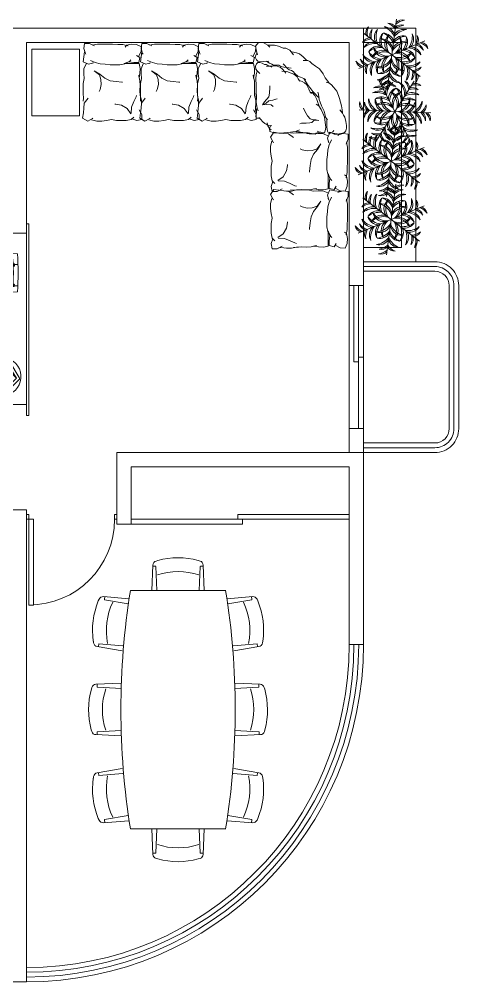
# Model space of a CAD drawing. Header units: millimetres. Extents: x 94 to 362, y 157 to 221.
# Drawn here: x 175.9 to 180.51, y 185.86 to 195.96 of the extents above; entities that cross this region are included whole.
import ezdxf

# ---------------------------------------------------------------- set-up
doc = ezdxf.new("R2010")
doc.units = ezdxf.units.MM
doc.layers.get('0').update_dxf_attribs({"lineweight": 9})
doc.layers.add('ARBOL', color=3, linetype='Continuous', lineweight=9)
doc.layers.add('puertas y muebles', color=6, linetype='Continuous', lineweight=9)

# ---------------------------------------------------------------- blocks, each defined once
blk = doc.blocks.new('MESA_JUNTAS')
at = {"layer": 'puertas y muebles'}
for p, q in [((-0.284, 1.517), (-0.295, 1.25)), ((-0.232, 1.565), (-0.251, 1.559)), ((0.193, 1.565), (0.211, 1.559)), ((0.244, 1.517), (0.256, 1.25)), ((-0.254, 1.504), (-0.281, 1.504)), ((-0.253, 1.503), (-0.241, 1.25)), ((0.213, 1.503), (0.202, 1.25)), ((0.214, 1.504), (0.246, 1.504)), ((0.48, 1.25), (-0.52, 1.25)), ((-0.856, 1.14), (-0.848, 1.158)), ((-0.803, 1.186), (-0.536, 1.164)), ((-0.793, 1.154), (-0.789, 1.186)), ((-0.792, 1.153), (-0.543, 1.111)), ((0.763, 1.186), (0.497, 1.164)), ((0.752, 1.153), (0.503, 1.111)), ((0.753, 1.154), (0.749, 1.186)), ((0.817, 1.14), (0.809, 1.158)), ((-0.909, 0.719), (-0.906, 0.7)), ((0.869, 0.719), (0.866, 0.7)), ((-0.868, 0.662), (-0.604, 0.617)), ((-0.851, 0.69), (-0.854, 0.663)), ((-0.849, 0.691), (-0.597, 0.671)), ((0.81, 0.691), (0.558, 0.671)), ((0.829, 0.662), (0.565, 0.617)), ((0.811, 0.69), (0.815, 0.663)), ((-0.929, 0.215), (-0.923, 0.233)), ((-0.881, 0.266), (-0.614, 0.277)), ((-0.868, 0.236), (-0.868, 0.268)), ((-0.867, 0.235), (-0.614, 0.223)), ((0.842, 0.266), (0.574, 0.277)), ((0.827, 0.235), (0.575, 0.223)), ((0.828, 0.236), (0.828, 0.268)), ((0.889, 0.215), (0.884, 0.233)), ((-0.93, -0.21), (-0.925, -0.229)), ((-0.883, -0.262), (-0.616, -0.274)), ((-0.869, -0.232), (-0.869, -0.259)), ((-0.868, -0.231), (-0.615, -0.22)), ((0.829, -0.231), (0.576, -0.22)), ((0.844, -0.262), (0.576, -0.274)), ((0.83, -0.232), (0.83, -0.259)), ((0.891, -0.21), (0.885, -0.229)), ((-0.909, -0.719), (-0.906, -0.7)), ((-0.868, -0.662), (-0.604, -0.617)), ((-0.851, -0.69), (-0.854, -0.663)), ((-0.849, -0.691), (-0.597, -0.671)), ((0.81, -0.691), (0.558, -0.671)), ((0.829, -0.662), (0.565, -0.617)), ((0.811, -0.69), (0.815, -0.663)), ((0.869, -0.719), (0.866, -0.7)), ((-0.856, -1.14), (-0.848, -1.158)), ((-0.803, -1.186), (-0.536, -1.164)), ((-0.793, -1.154), (-0.789, -1.186)), ((-0.792, -1.153), (-0.543, -1.111)), ((0.763, -1.186), (0.497, -1.164)), ((0.752, -1.153), (0.503, -1.111)), ((0.753, -1.154), (0.749, -1.186)), ((0.817, -1.14), (0.809, -1.158)), ((0.48, -1.25), (-0.52, -1.25)), ((-0.284, -1.517), (-0.295, -1.25)), ((-0.253, -1.503), (-0.241, -1.25)), ((0.213, -1.503), (0.202, -1.25)), ((0.244, -1.517), (0.256, -1.25)), ((-0.254, -1.504), (-0.281, -1.504)), ((0.214, -1.504), (0.246, -1.504)), ((-0.232, -1.565), (-0.251, -1.559)), ((0.193, -1.565), (0.211, -1.559))]:
    blk.add_line(p, q, dxfattribs=at)
for centre, radius, start, end in [((-0.238, 1.515), 0.0458, 106.4199, 177.4596), ((-0.02, 0.801), 0.793, 74.4748, 105.5252), ((0.198, 1.515), 0.0458, 2.5404, 73.5801), ((-0.254, 1.502), 0.00115, 2.5404, 90), ((-0.02, 0.76), 0.689, 71.5812, 108.4188), ((0.214, 1.502), 0.00115, 90, 177.4596), ((7.243, 0), 7.862, 170.8522, 189.1478), ((-7.282, 0), 7.862, 350.8522, 9.1478), ((-7.282, 0), 7.862, 350.8522, 9.1478), ((-7.282, 0), 7.862, 350.8522, 9.1478), ((-0.124, 0.835), 0.793, 157.3746, 188.4251), ((-0.806, 1.14), 0.0458, 85.4402, 156.4799), ((-0.792, 1.154), 0.00115, 172.8999, 260.3595), ((-0.084, 0.83), 0.689, 154.4811, 191.3186), ((0.044, 0.83), 0.689, 348.6814, 25.5189), ((0.752, 1.154), 0.00115, 279.6405, 7.1001), ((0.767, 1.14), 0.0458, 23.5201, 94.5598), ((0.085, 0.835), 0.793, 351.5749, 22.6254), ((-0.86, 0.707), 0.0458, 189.3198, 260.3595), ((-0.85, 0.69), 0.00115, 85.4402, 172.8999), ((0.81, 0.69), 0.00115, 7.1001, 94.5598), ((0.821, 0.707), 0.0458, 279.6405, 350.6802), ((-0.165, 0), 0.793, 164.2958, 195.3463), ((-0.879, 0.22), 0.0458, 92.3614, 163.4011), ((-0.867, 0.236), 0.00115, 179.821, 267.2807), ((-0.125, 0), 0.689, 161.4023, 198.2398), ((0.085, 0), 0.689, 341.7602, 18.5977), ((0.827, 0.236), 0.00115, 272.7193, 0.179), ((0.84, 0.22), 0.0458, 16.5989, 87.6386), ((0.126, 0), 0.793, 344.6537, 15.7042), ((-0.881, -0.216), 0.0458, 196.241, 267.2807), ((-0.868, -0.232), 0.00115, 92.3614, 179.821), ((0.829, -0.232), 0.00115, 0.179, 87.6386), ((0.841, -0.216), 0.0458, 272.7193, 343.759), ((-0.86, -0.707), 0.0458, 99.6405, 170.6802), ((-0.85, -0.69), 0.00115, 187.1001, 274.5598), ((-0.084, -0.83), 0.689, 168.6814, 205.5189), ((0.044, -0.83), 0.689, 334.4811, 11.3186), ((0.81, -0.69), 0.00115, 265.4402, 352.8999), ((0.821, -0.707), 0.0458, 9.3198, 80.3595), ((-0.124, -0.835), 0.793, 171.5749, 202.6254), ((0.085, -0.835), 0.793, 337.3746, 8.4251), ((-0.806, -1.14), 0.0458, 203.5201, 274.5598), ((-0.792, -1.154), 0.00115, 99.6405, 187.1001), ((0.752, -1.154), 0.00115, 352.8999, 80.3595), ((0.767, -1.14), 0.0458, 265.4402, 336.4799), ((-0.254, -1.502), 0.00115, 270, 357.4596), ((-0.02, -0.76), 0.689, 251.5812, 288.4188), ((0.214, -1.502), 0.00115, 182.5404, 270), ((-0.238, -1.515), 0.0458, 182.5404, 253.5801), ((-0.02, -0.801), 0.793, 254.4748, 285.5252), ((0.198, -1.515), 0.0458, 286.4199, 357.4596)]:
    blk.add_arc(centre, radius, start, end, dxfattribs=at)
blk = doc.blocks.new('S39')
for points in [[(-0.25, -0.1), (-0.25, -0.05, -0.414214), (-0.2, 0), (0.2, 0, -0.414214), (0.25, -0.05), (0.25, -0.1), (-0.25, -0.1)], [(-0.3, -0.4), (-0.3, -0.15, -0.414214), (-0.25, -0.1), (0.25, -0.1, -0.414214), (0.3, -0.15), (0.3, -0.6, -0.414214), (0.25, -0.65), (-0.25, -0.65, -0.414214), (-0.3, -0.6), (-0.3, -0.4)], [(-0.4, -0.35), (-0.4, -0.25, -0.414214), (-0.35, -0.2), (-0.3, -0.2), (-0.3, -0.5), (-0.35, -0.5, -0.414214), (-0.4, -0.45), (-0.4, -0.35)], [(0.3, -0.35), (0.3, -0.2), (0.35, -0.2, -0.414214), (0.4, -0.25), (0.4, -0.45, -0.414214), (0.35, -0.5), (0.3, -0.5), (0.3, -0.35)]]:
    blk.add_lwpolyline(points, format="xyb")
for points in [[(-0.296, -0.4), (-0.296, -0.15, -0.414214), (-0.25, -0.104), (0.25, -0.104, -0.414214), (0.296, -0.15), (0.296, -0.6, -0.414214), (0.25, -0.646), (-0.25, -0.646, -0.414214), (-0.296, -0.6)], [(-0.287, -0.4), (-0.287, -0.15, -0.414214), (-0.25, -0.113), (0.25, -0.113, -0.414214), (0.287, -0.15), (0.287, -0.6, -0.414214), (0.25, -0.637), (-0.25, -0.637, -0.414214), (-0.287, -0.6)]]:
    blk.add_lwpolyline(points, format="xyb", close=True)
blk = doc.blocks.new('MODULO_ESQUINERO')
at = {"layer": 'puertas y muebles'}
for p, q in [((0.258, -0.078), (0.114, -0.221)), ((0.631, -0.287), (0.285, -0.075)), ((1.181, -0.092), (1.178, -0.15)), ((1.243, -0.128), (1.243, -0.09)), ((1.468, -0.125), (1.468, -0.088)), ((1.581, -0.092), (1.583, -0.15)), ((0.275, -0.105), (0.141, -0.238)), ((0.434, -0.264), (0.275, -0.105)), ((0.605, -0.308), (0.275, -0.105)), ((1.223, -0.288), (1.223, -0.145)), ((1.226, -0.195), (1.226, -0.165)), ((1.236, -0.144), (1.236, -0.129)), ((1.243, -0.143), (1.243, -0.128)), ((1.253, -0.143), (1.253, -0.128)), ((1.261, -0.14), (1.261, -0.127)), ((1.451, -0.137), (1.451, -0.124)), ((1.458, -0.14), (1.458, -0.125)), ((1.468, -0.14), (1.468, -0.125)), ((1.476, -0.14), (1.476, -0.125)), ((1.486, -0.191), (1.486, -0.161)), ((1.488, -0.288), (1.488, -0.141)), ((0.322, -0.595), (0.111, -0.249)), ((0.36, -0.597), (0.141, -0.238)), ((0.3, -0.398), (0.141, -0.238)), ((0.434, -0.264), (0.3, -0.398)), ((0.605, -0.308), (0.434, -0.264)), ((1.223, -0.288), (1.168, -0.283)), ((1.223, -0.288), (1.228, -0.404)), ((1.243, -0.291), (1.243, -0.404)), ((1.468, -0.291), (1.468, -0.404)), ((1.488, -0.288), (1.483, -0.404)), ((1.488, -0.288), (1.593, -0.283)), ((0.343, -0.569), (0.3, -0.398)), ((0.605, -0.308), (0.343, -0.569)), ((0.635, -0.322), (0.357, -0.599)), ((1.228, -0.404), (1.341, -0.404)), ((1.371, -0.404), (1.483, -0.404)), ((0.364, -1.098), (0.364, -0.761)), ((0.399, -0.728), (0.509, -0.734)), ((0.399, -0.836), (0.399, -0.795)), ((0.411, -0.793), (0.401, -0.793)), ((0.413, -0.836), (0.413, -0.795)), ((0.422, -0.782), (0.422, -0.74)), ((0.435, -0.753), (0.422, -0.753)), ((0.435, -0.763), (0.422, -0.763)), ((0.435, -0.773), (0.422, -0.773)), ((0.422, -0.836), (0.422, -0.795)), ((0.424, -0.738), (0.434, -0.739)), ((0.433, -0.784), (0.424, -0.784)), ((0.433, -0.793), (0.424, -0.793)), ((0.435, -0.782), (0.435, -0.741)), ((0.435, -0.836), (0.435, -0.795)), ((0.44, -0.782), (0.44, -0.741)), ((0.472, -0.753), (0.44, -0.753)), ((0.454, -0.763), (0.44, -0.763)), ((0.454, -0.773), (0.44, -0.773)), ((0.44, -0.836), (0.44, -0.795)), ((0.442, -0.739), (0.47, -0.741)), ((0.452, -0.784), (0.442, -0.784)), ((0.452, -0.793), (0.442, -0.793)), ((0.454, -0.782), (0.454, -0.753)), ((0.454, -0.836), (0.454, -0.795)), ((0.459, -0.782), (0.459, -0.753)), ((0.472, -0.763), (0.459, -0.763)), ((0.472, -0.773), (0.459, -0.773)), ((0.47, -0.784), (0.461, -0.784)), ((0.472, -0.782), (0.472, -0.743)), ((0.477, -0.782), (0.477, -0.743)), ((0.508, -0.753), (0.477, -0.753)), ((0.49, -0.763), (0.477, -0.763)), ((0.49, -0.773), (0.477, -0.773)), ((0.479, -0.741), (0.507, -0.743)), ((0.488, -0.784), (0.479, -0.784)), ((0.49, -0.782), (0.49, -0.753)), ((0.495, -0.782), (0.495, -0.753)), ((0.508, -0.763), (0.495, -0.763)), ((0.508, -0.773), (0.495, -0.773)), ((0.495, -0.836), (0.495, -0.795)), ((0.507, -0.784), (0.497, -0.784)), ((0.507, -0.793), (0.497, -0.793)), ((0.508, -0.782), (0.508, -0.745)), ((0.508, -0.836), (0.508, -0.795)), ((0.525, -1.108), (0.525, -0.751)), ((0.413, -0.808), (0.399, -0.808)), ((0.413, -0.823), (0.399, -0.823)), ((0.399, -1.12), (0.399, -0.849)), ((0.413, -0.872), (0.399, -0.872)), ((0.413, -0.89), (0.399, -0.89)), ((0.413, -0.908), (0.399, -0.908)), ((0.411, -0.838), (0.401, -0.838)), ((0.411, -0.847), (0.401, -0.847)), ((0.413, -1.12), (0.413, -0.849)), ((0.435, -0.808), (0.422, -0.808)), ((0.435, -0.823), (0.422, -0.823)), ((0.422, -1.119), (0.422, -0.849)), ((0.435, -0.865), (0.422, -0.865)), ((0.435, -0.883), (0.422, -0.883)), ((0.435, -0.902), (0.422, -0.902)), ((0.433, -0.838), (0.424, -0.838)), ((0.433, -0.847), (0.424, -0.847)), ((0.435, -1.118), (0.435, -0.849)), ((0.454, -0.808), (0.44, -0.808)), ((0.454, -0.823), (0.44, -0.823)), ((0.44, -1.118), (0.44, -0.849)), ((0.454, -0.881), (0.44, -0.881)), ((0.454, -0.897), (0.44, -0.897)), ((0.452, -0.838), (0.442, -0.838)), ((0.47, -0.847), (0.442, -0.847)), ((0.454, -1.117), (0.454, -0.872)), ((0.472, -0.872), (0.454, -0.872)), ((0.459, -1.117), (0.459, -0.872)), ((0.472, -0.89), (0.459, -0.89)), ((0.472, -0.908), (0.459, -0.908)), ((0.472, -1.116), (0.472, -0.849)), ((0.477, -0.821), (0.477, -0.81)), ((0.477, -1.116), (0.477, -0.849)), ((0.49, -0.89), (0.477, -0.89)), ((0.49, -0.908), (0.477, -0.908)), ((0.488, -0.808), (0.479, -0.808)), ((0.488, -0.823), (0.479, -0.823)), ((0.488, -0.847), (0.479, -0.847)), ((0.49, -0.821), (0.49, -0.81)), ((0.49, -1.115), (0.49, -0.849)), ((0.508, -0.808), (0.495, -0.808)), ((0.508, -0.823), (0.495, -0.823)), ((0.495, -1.115), (0.495, -0.849)), ((0.508, -0.865), (0.495, -0.865)), ((0.508, -0.883), (0.495, -0.883)), ((0.508, -0.901), (0.495, -0.901)), ((0.507, -0.838), (0.497, -0.838)), ((0.507, -0.847), (0.497, -0.847)), ((0.508, -1.114), (0.508, -0.849)), ((0.413, -0.926), (0.399, -0.926)), ((0.413, -0.944), (0.399, -0.944)), ((0.413, -0.962), (0.399, -0.962)), ((0.413, -0.98), (0.399, -0.98)), ((0.413, -0.998), (0.399, -0.998)), ((0.435, -0.92), (0.422, -0.92)), ((0.435, -0.938), (0.422, -0.938)), ((0.435, -0.956), (0.422, -0.956)), ((0.435, -0.974), (0.422, -0.974)), ((0.435, -0.992), (0.422, -0.992)), ((0.454, -0.915), (0.44, -0.915)), ((0.454, -0.933), (0.44, -0.933)), ((0.454, -0.951), (0.44, -0.951)), ((0.454, -0.969), (0.44, -0.969)), ((0.454, -0.987), (0.44, -0.987)), ((0.454, -1.005), (0.44, -1.005)), ((0.472, -0.926), (0.459, -0.926)), ((0.472, -0.944), (0.459, -0.944)), ((0.472, -0.962), (0.459, -0.962)), ((0.472, -0.98), (0.459, -0.98)), ((0.472, -0.998), (0.459, -0.998)), ((0.49, -0.926), (0.477, -0.926)), ((0.49, -0.944), (0.477, -0.944)), ((0.49, -0.962), (0.477, -0.962)), ((0.49, -0.98), (0.477, -0.98)), ((0.49, -0.998), (0.477, -0.998)), ((0.508, -0.919), (0.495, -0.919)), ((0.413, -1.016), (0.399, -1.016)), ((0.413, -1.034), (0.399, -1.034)), ((0.413, -1.053), (0.399, -1.053)), ((0.413, -1.071), (0.399, -1.071)), ((0.413, -1.089), (0.399, -1.089)), ((0.413, -1.107), (0.399, -1.107)), ((0.435, -1.01), (0.422, -1.01)), ((0.435, -1.028), (0.422, -1.028)), ((0.435, -1.046), (0.422, -1.046)), ((0.435, -1.064), (0.422, -1.064)), ((0.435, -1.082), (0.422, -1.082)), ((0.435, -1.1), (0.422, -1.1)), ((0.454, -1.024), (0.44, -1.024)), ((0.454, -1.042), (0.44, -1.042)), ((0.454, -1.06), (0.44, -1.06)), ((0.454, -1.078), (0.44, -1.078)), ((0.454, -1.096), (0.44, -1.096)), ((0.472, -1.016), (0.459, -1.016)), ((0.472, -1.034), (0.459, -1.034)), ((0.472, -1.053), (0.459, -1.053)), ((0.472, -1.071), (0.459, -1.071)), ((0.472, -1.089), (0.459, -1.089)), ((0.472, -1.107), (0.459, -1.107)), ((0.49, -1.016), (0.477, -1.016)), ((0.49, -1.034), (0.477, -1.034)), ((0.49, -1.053), (0.477, -1.053)), ((0.49, -1.071), (0.477, -1.071)), ((0.49, -1.089), (0.477, -1.089)), ((0.508, -1.064), (0.495, -1.064)), ((0.508, -1.082), (0.495, -1.082)), ((0.508, -1.1), (0.495, -1.1)), ((0.399, -1.131), (0.509, -1.125)), ((0.401, -1.122), (0.411, -1.122)), ((0.424, -1.12), (0.434, -1.12)), ((0.442, -1.119), (0.452, -1.119)), ((0.461, -1.118), (0.47, -1.118)), ((0.479, -1.117), (0.488, -1.117)), ((0.497, -1.116), (0.507, -1.116)), ((0.527, -1.518), (0.468, -1.46)), ((0.408, -1.52), (0.467, -1.578)), ((0.502, -1.614), (0.509, -1.621)), ((0.57, -1.561), (0.562, -1.554))]:
    blk.add_line(p, q, dxfattribs=at)
blk.add_lwpolyline([(-0.115, 0.026), (1.895, 0.026), (1.895, 0), (-0.115, 0)], close=True, dxfattribs=at)
for points in [[(0, -1.329, 0.858271), (0.9, -1.497), (0.6, -1.197), (0.6, -0.6), (1.797, -0.6), (1.797, 0), (0.6, 0), (0, 0), (0, -1.359)], [(0.573, -1.479), (0.509, -1.416, 0.414214), (0.502, -1.416), (0.365, -1.554, 0.414214), (0.365, -1.561), (0.428, -1.624)], [(0.456, -1.653), (0.463, -1.66, 0.414214), (0.471, -1.66), (0.608, -1.522, 0.414214), (0.608, -1.515), (0.601, -1.508)]]:
    blk.add_lwpolyline(points, format="xyb", dxfattribs=at)
for points in [[(0.468, -1.46), (0.408, -1.52)], [(0.418, -1.614), (0.562, -1.469)]]:
    blk.add_lwpolyline(points, dxfattribs=at)
blk.add_lwpolyline([(0.601, -1.508), (0.573, -1.479, 0.414214), (0.566, -1.479), (0.428, -1.617, 0.414214), (0.428, -1.624), (0.456, -1.653, 0.414214), (0.463, -1.653), (0.601, -1.515, 0.414214)], format="xyb", close=True, dxfattribs=at)
for centre, radius in [((0.405, -0.748), 0.0022), ((0.405, -0.758), 0.0022), ((0.405, -0.767), 0.0022), ((0.384, -0.989), 0.0022), ((0.384, -0.999), 0.0022), ((0.384, -1.008), 0.0022), ((0.384, -1.018), 0.0022), ((0.384, -1.027), 0.0022), ((0.384, -1.037), 0.0022), ((0.384, -1.047), 0.0022), ((0.435, -1.511), 0.005), ((0.449, -1.497), 0.005), ((0.46, -1.487), 0.005), ((0.46, -1.508), 0.005), ((0.471, -1.476), 0.005), ((0.471, -1.497), 0.005), ((0.471, -1.518), 0.005), ((0.481, -1.487), 0.005), ((0.481, -1.508), 0.005), ((0.492, -1.497), 0.005), ((0.492, -1.518), 0.005), ((0.502, -1.508), 0.005), ((0.425, -1.522), 0.005), ((0.435, -1.533), 0.005), ((0.446, -1.522), 0.005), ((0.446, -1.543), 0.005), ((0.456, -1.533), 0.005), ((0.456, -1.554), 0.005), ((0.467, -1.543), 0.005), ((0.481, -1.529), 0.005)]:
    blk.add_circle(centre, radius, dxfattribs=at)
for centre, radius, start, end in [((0.293, -0.257), 0.2, 17.8267, 252.0828), ((0.274, -0.094), 0.0225, 58.4813, 134.9547), ((1.381, -5.041), 4.953, 87.6859, 92.3141), ((1.381, -1.795), 1.658, 82.8082, 97.1918), ((1.381, -1.795), 1.608, 86.2553, 95.5325), ((1.381, -1.795), 1.673, 94.1139, 94.973), ((1.381, -1.795), 1.66, 94.145, 94.4045), ((1.381, -1.795), 1.673, 86.7442, 87.6016), ((1.381, -1.795), 1.66, 87.3244, 87.5835), ((0.13, -0.237), 0.0225, 134.9547, 211.4282), ((0.62, -0.306), 0.0225, 314.9547, 58.4813), ((1.356, 0.585), 0.883, 261.3679, 278.6321), ((1.356, -0.397), 0.0166, 203.4913, 336.5087), ((0.342, -0.584), 0.0225, 211.4282, 314.9547), ((0.397, -0.761), 0.033, 86.9059, 180), ((0.401, -0.795), 0.00187, 90, 180), ((0.411, -0.795), 0.00187, 360, 90), ((0.424, -0.74), 0.00187, 86.9059, 180), ((0.424, -0.782), 0.00187, 180, 270), ((0.424, -0.795), 0.00187, 90, 180), ((0.433, -0.782), 0.00187, 270, 360), ((0.433, -0.795), 0.00187, 360, 90), ((0.433, -0.741), 0.00187, 360, 86.9059), ((0.442, -0.741), 0.00187, 86.9059, 180), ((0.442, -0.782), 0.00187, 180, 270), ((0.442, -0.795), 0.00187, 90, 180), ((0.452, -0.782), 0.00187, 270, 360), ((0.452, -0.795), 0.00187, 360, 90), ((0.461, -0.782), 0.00187, 180, 270), ((0.47, -0.743), 0.00187, 360, 86.9059), ((0.47, -0.782), 0.00187, 270, 360), ((0.479, -0.743), 0.00187, 86.9059, 180), ((0.479, -0.782), 0.00187, 180, 270), ((0.488, -0.782), 0.00187, 270, 360), ((0.497, -0.782), 0.00187, 180, 270), ((0.497, -0.795), 0.00187, 90, 180), ((0.507, -0.745), 0.00187, 360, 86.9059), ((0.507, -0.782), 0.00187, 270, 360), ((0.507, -0.795), 0.00187, 360, 90), ((0.509, -0.751), 0.0165, 0, 90), ((0.401, -0.836), 0.00187, 180, 270), ((0.401, -0.849), 0.00187, 90, 180), ((0.411, -0.836), 0.00187, 270, 360), ((0.411, -0.849), 0.00187, 360, 90), ((0.424, -0.836), 0.00187, 180, 270), ((0.424, -0.849), 0.00187, 90, 180), ((0.433, -0.836), 0.00187, 270, 360), ((0.433, -0.849), 0.00187, 360, 90), ((0.442, -0.836), 0.00187, 180, 270), ((0.442, -0.849), 0.00187, 90, 180), ((0.452, -0.836), 0.00187, 270, 360), ((0.47, -0.849), 0.00187, 360, 90), ((0.479, -0.81), 0.00187, 90, 180), ((0.479, -0.821), 0.00187, 180, 270), ((0.479, -0.849), 0.00187, 90, 180), ((0.488, -0.81), 0.00187, 360, 90), ((0.488, -0.821), 0.00187, 270, 360), ((0.488, -0.849), 0.00187, 360, 90), ((0.497, -0.836), 0.00187, 180, 270), ((0.497, -0.849), 0.00187, 90, 180), ((0.507, -0.836), 0.00187, 270, 360), ((0.507, -0.849), 0.00187, 360, 90), ((0.397, -1.098), 0.033, 180, 273.0941), ((0.509, -1.108), 0.0165, 270, 0), ((0.401, -1.12), 0.00187, 180, 273.0941), ((0.411, -1.12), 0.00187, 273.0941, 360), ((0.424, -1.119), 0.00187, 180, 273.0941), ((0.433, -1.118), 0.00187, 273.0941, 360), ((0.442, -1.118), 0.00187, 180, 273.0941), ((0.452, -1.117), 0.00187, 273.0941, 360), ((0.461, -1.117), 0.00187, 180, 273.0941), ((0.47, -1.116), 0.00187, 273.0941, 360), ((0.479, -1.116), 0.00187, 180, 273.0941), ((0.488, -1.115), 0.00187, 273.0941, 360), ((0.497, -1.115), 0.00187, 180, 273.0941), ((0.507, -1.114), 0.00187, 273.0941, 360)]:
    blk.add_arc(centre, radius, start, end, dxfattribs=at)
for centre, major_axis, ratio, start_param, end_param in [((0.527, -0.492), (-0.13, 0.164), 0.944097, -1.254746, 1.312394), ((0.497, -0.46), (-0.137, -0.136), 0.086668, 6.241492, 9.4576)]:
    blk.add_ellipse(centre, major_axis=major_axis, ratio=ratio, start_param=start_param, end_param=end_param, dxfattribs=at)
for points in [[(1.168, -0.283), (1.158, -0.254), (1.168, -0.212), (1.166, -0.182), (1.173, -0.151)], [(1.593, -0.283), (1.603, -0.254), (1.593, -0.212), (1.596, -0.182), (1.588, -0.151)]]:
    blk.add_spline(points, degree=3, dxfattribs=at)
at = {"layer": 'puertas y muebles', "xscale": 0.7999999999999582, "yscale": 0.7999999999999582, "zscale": 0.7999999999999582, "rotation": 225.0000000000057}
blk.add_blockref('S39', (1.347, -1.319), dxfattribs=at)
blk = doc.blocks.new('PUERTA90')
at = {"layer": 'puertas y muebles'}
for points in [[(0.025, -0.025), (-0.025, -0.025), (-0.025, 0), (0.025, 0)], [(0.925, -0.925), (0.925, -0.875), (0.025, -0.875), (0.025, -0.925)], [(0.025, -0.95), (-0.025, -0.95), (-0.025, -0.925), (0.025, -0.925)]]:
    blk.add_lwpolyline(points, close=True, dxfattribs=at)
blk.add_arc((0.025, -0.925), 0.9, 360, 90, dxfattribs=at)
blk = doc.blocks.new('SILLON_ESQUINA')
at = {"layer": 'puertas y muebles'}
for p, q in [((-0.802, 2.784), (-0.836, 2.731)), ((-0.836, 2.731), (-0.806, 2.68)), ((-0.748, 2.776), (-0.802, 2.784)), ((-0.697, 2.771), (-0.748, 2.776)), ((-0.646, 2.767), (-0.697, 2.771)), ((-0.594, 2.728), (-0.646, 2.767)), ((-0.594, 2.776), (-0.626, 2.779)), ((-0.543, 2.779), (-0.594, 2.776)), ((-0.44, 2.779), (-0.543, 2.779)), ((-0.388, 2.767), (-0.44, 2.779)), ((-0.337, 2.771), (-0.388, 2.767)), ((-0.285, 2.771), (-0.337, 2.771)), ((-0.234, 2.748), (-0.285, 2.771)), ((-0.212, 2.779), (-0.238, 2.723)), ((-0.161, 2.771), (-0.212, 2.779)), ((-0.109, 2.764), (-0.161, 2.771)), ((-0.124, 2.756), (-0.131, 2.751)), ((-0.073, 2.771), (-0.124, 2.756)), ((-0.021, 2.764), (-0.073, 2.771)), ((-0.021, 2.711), (-0.021, 2.764)), ((-0.821, 2.691), (-0.836, 2.637)), ((-0.836, 2.637), (-0.836, 2.584)), ((-0.806, 2.68), (-0.802, 2.677)), ((-0.307, 2.663), (-0.347, 2.609)), ((-0.307, 2.663), (-0.341, 2.604)), ((-0.238, 2.723), (-0.223, 2.672)), ((-0.219, 2.652), (-0.234, 2.601)), ((-0.223, 2.672), (-0.229, 2.688)), ((-0.197, 2.703), (-0.219, 2.652)), ((-0.043, 2.66), (-0.021, 2.711)), ((-0.039, 2.683), (-0.028, 2.629)), ((-0.028, 2.629), (-0.028, 2.47)), ((-0.836, 2.584), (-0.828, 2.533)), ((-0.828, 2.533), (-0.817, 2.482)), ((-0.502, 2.601), (-0.523, 2.612)), ((-0.45, 2.589), (-0.502, 2.601)), ((-0.399, 2.592), (-0.45, 2.589)), ((-0.384, 2.553), (-0.41, 2.497)), ((-0.347, 2.609), (-0.399, 2.592)), ((-0.341, 2.604), (-0.384, 2.553)), ((-0.238, 2.549), (-0.244, 2.497)), ((-0.234, 2.601), (-0.238, 2.549)), ((-0.817, 2.482), (-0.828, 2.429)), ((-0.828, 2.429), (-0.828, 2.327)), ((-0.667, 2.378), (-0.656, 2.437)), ((-0.656, 2.437), (-0.656, 2.445)), ((-0.42, 2.434), (-0.425, 2.374)), ((-0.41, 2.497), (-0.42, 2.434)), ((-0.244, 2.497), (-0.244, 2.394)), ((-0.028, 2.47), (-0.032, 2.414)), ((-0.828, 2.327), (-0.817, 2.275)), ((-0.703, 2.318), (-0.667, 2.378)), ((-0.425, 2.374), (-0.425, 2.366)), ((-0.244, 2.394), (-0.234, 2.343)), ((-0.234, 2.343), (-0.204, 2.29)), ((-0.229, 2.191), (-0.229, 2.35)), ((-0.229, 2.35), (-0.212, 2.298)), ((-0.032, 2.363), (-0.043, 2.31)), ((-0.032, 2.414), (-0.032, 2.363)), ((-0.811, 2.267), (-0.828, 2.216)), ((-0.817, 2.275), (-0.791, 2.247)), ((-0.759, 2.279), (-0.703, 2.318)), ((-0.755, 2.275), (-0.688, 2.27)), ((-0.688, 2.27), (-0.63, 2.247)), ((-0.63, 2.247), (-0.579, 2.223)), ((-0.579, 2.223), (-0.564, 2.219)), ((-0.212, 2.298), (-0.219, 2.247)), ((-0.219, 2.247), (-0.219, 2.196)), ((-0.204, 2.29), (-0.193, 2.279)), ((-0.043, 2.31), (-0.043, 2.307)), ((-0.802, 2.184), (-0.836, 2.131)), ((-0.836, 2.131), (-0.806, 2.08)), ((-0.828, 2.216), (-0.817, 2.163)), ((-0.817, 2.163), (-0.766, 2.163)), ((-0.748, 2.176), (-0.802, 2.184)), ((-0.766, 2.163), (-0.714, 2.191)), ((-0.697, 2.171), (-0.748, 2.176)), ((-0.697, 2.171), (-0.748, 2.176)), ((-0.646, 2.167), (-0.697, 2.171)), ((-0.646, 2.167), (-0.697, 2.171)), ((-0.667, 2.168), (-0.615, 2.168)), ((-0.594, 2.128), (-0.646, 2.167)), ((-0.594, 2.176), (-0.626, 2.179)), ((-0.615, 2.168), (-0.564, 2.18)), ((-0.543, 2.179), (-0.594, 2.176)), ((-0.543, 2.179), (-0.594, 2.176)), ((-0.564, 2.18), (-0.513, 2.183)), ((-0.44, 2.179), (-0.543, 2.179)), ((-0.513, 2.183), (-0.461, 2.18)), ((-0.461, 2.18), (-0.41, 2.183)), ((-0.388, 2.167), (-0.44, 2.179)), ((-0.41, 2.183), (-0.358, 2.196)), ((-0.337, 2.171), (-0.388, 2.167)), ((-0.384, 2.191), (-0.332, 2.183)), ((-0.358, 2.196), (-0.352, 2.196)), ((-0.285, 2.171), (-0.337, 2.171)), ((-0.332, 2.183), (-0.281, 2.18)), ((-0.234, 2.148), (-0.285, 2.171)), ((-0.281, 2.18), (-0.229, 2.191)), ((-0.212, 2.179), (-0.238, 2.123)), ((-0.238, 2.123), (-0.223, 2.072)), ((-0.219, 2.196), (-0.167, 2.183)), ((-0.161, 2.171), (-0.212, 2.179)), ((-0.167, 2.183), (-0.146, 2.219)), ((-0.109, 2.164), (-0.161, 2.171)), ((-0.124, 2.156), (-0.131, 2.151)), ((-0.073, 2.171), (-0.124, 2.156)), ((-0.021, 2.164), (-0.073, 2.171)), ((-0.021, 2.111), (-0.021, 2.164)), ((-0.821, 2.091), (-0.836, 2.037)), ((-0.836, 2.037), (-0.836, 1.984)), ((-0.806, 2.08), (-0.802, 2.077)), ((-0.307, 2.063), (-0.347, 2.009)), ((-0.307, 2.063), (-0.341, 2.004)), ((-0.219, 2.052), (-0.234, 2.001)), ((-0.223, 2.072), (-0.229, 2.088)), ((-0.197, 2.103), (-0.219, 2.052)), ((-0.043, 2.06), (-0.021, 2.111)), ((-0.039, 2.083), (-0.028, 2.029)), ((-0.028, 2.029), (-0.028, 1.87)), ((-0.836, 1.984), (-0.828, 1.933)), ((-0.828, 1.933), (-0.817, 1.882)), ((-0.502, 2.001), (-0.523, 2.012)), ((-0.45, 1.989), (-0.502, 2.001)), ((-0.399, 1.992), (-0.45, 1.989)), ((-0.384, 1.953), (-0.41, 1.897)), ((-0.347, 2.009), (-0.399, 1.992)), ((-0.341, 2.004), (-0.384, 1.953)), ((-0.238, 1.949), (-0.244, 1.897)), ((-0.234, 2.001), (-0.238, 1.949)), ((-0.817, 1.882), (-0.828, 1.829)), ((-0.828, 1.829), (-0.828, 1.727)), ((-0.667, 1.778), (-0.656, 1.837)), ((-0.656, 1.837), (-0.656, 1.845)), ((-0.42, 1.834), (-0.425, 1.774)), ((-0.41, 1.897), (-0.42, 1.834)), ((-0.244, 1.897), (-0.244, 1.794)), ((-0.028, 1.87), (-0.032, 1.814)), ((-0.828, 1.727), (-0.817, 1.675)), ((-0.759, 1.679), (-0.703, 1.718)), ((-0.703, 1.718), (-0.667, 1.778)), ((-0.425, 1.774), (-0.425, 1.766)), ((-0.244, 1.794), (-0.234, 1.743)), ((-0.234, 1.743), (-0.204, 1.69)), ((-0.229, 1.591), (-0.229, 1.75)), ((-0.229, 1.75), (-0.212, 1.698)), ((-0.032, 1.763), (-0.043, 1.71)), ((-0.032, 1.814), (-0.032, 1.763)), ((-0.811, 1.667), (-0.828, 1.616)), ((-0.828, 1.616), (-0.817, 1.563)), ((-0.817, 1.675), (-0.791, 1.647)), ((-0.755, 1.675), (-0.688, 1.67)), ((-0.688, 1.67), (-0.63, 1.647)), ((-0.63, 1.647), (-0.579, 1.623)), ((-0.579, 1.623), (-0.564, 1.619)), ((-0.212, 1.698), (-0.219, 1.647)), ((-0.219, 1.647), (-0.219, 1.596)), ((-0.204, 1.69), (-0.193, 1.679)), ((-0.167, 1.583), (-0.146, 1.619)), ((-0.043, 1.71), (-0.043, 1.707)), ((-0.802, 1.584), (-0.836, 1.531)), ((-0.836, 1.531), (-0.806, 1.48)), ((-0.817, 1.563), (-0.766, 1.563)), ((-0.748, 1.576), (-0.802, 1.584)), ((-0.766, 1.563), (-0.714, 1.591)), ((-0.697, 1.571), (-0.748, 1.576)), ((-0.697, 1.571), (-0.748, 1.576)), ((-0.646, 1.567), (-0.697, 1.571)), ((-0.646, 1.567), (-0.697, 1.571)), ((-0.667, 1.568), (-0.615, 1.568)), ((-0.594, 1.528), (-0.646, 1.567)), ((-0.594, 1.576), (-0.626, 1.579)), ((-0.615, 1.568), (-0.564, 1.58)), ((-0.543, 1.579), (-0.594, 1.576)), ((-0.543, 1.579), (-0.594, 1.576)), ((-0.564, 1.58), (-0.513, 1.583)), ((-0.44, 1.579), (-0.543, 1.579)), ((-0.513, 1.583), (-0.461, 1.58)), ((-0.461, 1.58), (-0.41, 1.583)), ((-0.388, 1.567), (-0.44, 1.579)), ((-0.41, 1.583), (-0.358, 1.596)), ((-0.337, 1.571), (-0.388, 1.567)), ((-0.384, 1.591), (-0.332, 1.583)), ((-0.358, 1.596), (-0.352, 1.596)), ((-0.285, 1.571), (-0.337, 1.571)), ((-0.332, 1.583), (-0.281, 1.58)), ((-0.234, 1.548), (-0.285, 1.571)), ((-0.281, 1.58), (-0.229, 1.591)), ((-0.212, 1.579), (-0.238, 1.523)), ((-0.238, 1.523), (-0.223, 1.472)), ((-0.219, 1.596), (-0.167, 1.583)), ((-0.161, 1.571), (-0.212, 1.579)), ((-0.109, 1.564), (-0.161, 1.571)), ((-0.124, 1.556), (-0.131, 1.551)), ((-0.073, 1.571), (-0.124, 1.556)), ((-0.021, 1.564), (-0.073, 1.571)), ((-0.021, 1.511), (-0.021, 1.564)), ((-0.821, 1.491), (-0.836, 1.437)), ((-0.836, 1.437), (-0.836, 1.384)), ((-0.806, 1.48), (-0.802, 1.477)), ((-0.307, 1.463), (-0.347, 1.409)), ((-0.307, 1.463), (-0.341, 1.404)), ((-0.219, 1.452), (-0.234, 1.401)), ((-0.223, 1.472), (-0.229, 1.488)), ((-0.197, 1.503), (-0.219, 1.452)), ((-0.043, 1.46), (-0.021, 1.511)), ((-0.039, 1.483), (-0.028, 1.429)), ((-0.028, 1.429), (-0.028, 1.27)), ((-0.836, 1.384), (-0.828, 1.333)), ((-0.828, 1.333), (-0.817, 1.282)), ((-0.502, 1.401), (-0.523, 1.412)), ((-0.45, 1.389), (-0.502, 1.401)), ((-0.399, 1.392), (-0.45, 1.389)), ((-0.384, 1.353), (-0.41, 1.297)), ((-0.347, 1.409), (-0.399, 1.392)), ((-0.341, 1.404), (-0.384, 1.353)), ((-0.238, 1.349), (-0.244, 1.297)), ((-0.234, 1.401), (-0.238, 1.349)), ((-0.817, 1.282), (-0.828, 1.229)), ((-0.828, 1.229), (-0.828, 1.127)), ((-0.667, 1.178), (-0.656, 1.237)), ((-0.656, 1.237), (-0.656, 1.245)), ((-0.42, 1.234), (-0.425, 1.174)), ((-0.41, 1.297), (-0.42, 1.234)), ((-0.244, 1.297), (-0.244, 1.194)), ((-0.028, 1.27), (-0.032, 1.214)), ((-0.032, 1.214), (-0.032, 1.163)), ((-0.828, 1.127), (-0.817, 1.075)), ((-0.759, 1.079), (-0.703, 1.118)), ((-0.703, 1.118), (-0.667, 1.178)), ((-0.425, 1.174), (-0.425, 1.166)), ((-0.244, 1.194), (-0.234, 1.143)), ((-0.234, 1.143), (-0.204, 1.09)), ((-0.229, 0.991), (-0.229, 1.15)), ((-0.229, 1.15), (-0.212, 1.098)), ((-0.032, 1.163), (-0.043, 1.11)), ((-0.811, 1.067), (-0.828, 1.016)), ((-0.828, 1.016), (-0.817, 0.963)), ((-0.817, 1.075), (-0.791, 1.047)), ((-0.755, 1.075), (-0.688, 1.07)), ((-0.688, 1.07), (-0.63, 1.047)), ((-0.63, 1.047), (-0.579, 1.023)), ((-0.579, 1.023), (-0.564, 1.019)), ((-0.212, 1.098), (-0.219, 1.047)), ((-0.219, 1.047), (-0.219, 0.996)), ((-0.204, 1.09), (-0.193, 1.079)), ((-0.167, 0.983), (-0.146, 1.019)), ((-0.043, 1.11), (-0.043, 1.107)), ((-0.817, 0.963), (-0.766, 0.963)), ((-0.766, 0.963), (-0.714, 0.991)), ((-0.697, 0.971), (-0.748, 0.976)), ((-0.646, 0.967), (-0.697, 0.971)), ((-0.667, 0.968), (-0.615, 0.968)), ((-0.615, 0.968), (-0.564, 0.98)), ((-0.543, 0.979), (-0.594, 0.976)), ((-0.564, 0.98), (-0.513, 0.983)), ((-0.513, 0.983), (-0.461, 0.98)), ((-0.461, 0.98), (-0.41, 0.983)), ((-0.41, 0.983), (-0.358, 0.996)), ((-0.384, 0.991), (-0.332, 0.983)), ((-0.358, 0.996), (-0.352, 0.996)), ((-0.332, 0.983), (-0.281, 0.98)), ((-0.281, 0.98), (-0.229, 0.991)), ((-0.219, 0.996), (-0.167, 0.983)), ((-1.751, 0.814), (-1.802, 0.806)), ((-1.698, 0.814), (-1.751, 0.814)), ((-1.644, 0.799), (-1.698, 0.814)), ((-1.604, 0.814), (-1.655, 0.784)), ((-1.551, 0.78), (-1.604, 0.814)), ((-1.151, 0.814), (-1.202, 0.806)), ((-1.098, 0.814), (-1.151, 0.814)), ((-1.044, 0.799), (-1.098, 0.814)), ((-1.004, 0.814), (-1.055, 0.784)), ((-0.951, 0.78), (-1.004, 0.814)), ((-2.119, 0.806), (-2.172, 0.795)), ((-2.172, 0.795), (-2.172, 0.744)), ((-2.172, 0.744), (-2.144, 0.692)), ((-2.164, 0.675), (-2.159, 0.727)), ((-2.068, 0.789), (-2.119, 0.806)), ((-2.06, 0.795), (-2.088, 0.769)), ((-2.06, 0.733), (-2.065, 0.666)), ((-2.008, 0.806), (-2.06, 0.795)), ((-2.056, 0.737), (-2.017, 0.682)), ((-1.906, 0.806), (-2.008, 0.806)), ((-1.853, 0.795), (-1.906, 0.806)), ((-1.802, 0.806), (-1.853, 0.795)), ((-1.655, 0.784), (-1.658, 0.78)), ((-1.519, 0.806), (-1.572, 0.795)), ((-1.572, 0.795), (-1.572, 0.744)), ((-1.572, 0.744), (-1.544, 0.692)), ((-1.564, 0.675), (-1.559, 0.727)), ((-1.564, 0.675), (-1.559, 0.727)), ((-1.559, 0.727), (-1.551, 0.78)), ((-1.468, 0.789), (-1.519, 0.806)), ((-1.46, 0.795), (-1.488, 0.769)), ((-1.46, 0.733), (-1.465, 0.666)), ((-1.408, 0.806), (-1.46, 0.795)), ((-1.456, 0.737), (-1.417, 0.682)), ((-1.306, 0.806), (-1.408, 0.806)), ((-1.253, 0.795), (-1.306, 0.806)), ((-1.202, 0.806), (-1.253, 0.795)), ((-1.055, 0.784), (-1.058, 0.78)), ((-0.964, 0.675), (-0.959, 0.727)), ((-0.959, 0.727), (-0.951, 0.78)), ((-2.168, 0.624), (-2.164, 0.675)), ((-2.167, 0.645), (-2.167, 0.594)), ((-2.088, 0.609), (-2.112, 0.557)), ((-2.065, 0.666), (-2.088, 0.609)), ((-2.017, 0.682), (-1.957, 0.645)), ((-1.957, 0.645), (-1.898, 0.634)), ((-1.898, 0.634), (-1.89, 0.634)), ((-1.607, 0.572), (-1.568, 0.624)), ((-1.568, 0.624), (-1.564, 0.675)), ((-1.568, 0.624), (-1.564, 0.675)), ((-1.567, 0.645), (-1.567, 0.594)), ((-1.488, 0.609), (-1.512, 0.557)), ((-1.465, 0.666), (-1.488, 0.609)), ((-1.417, 0.682), (-1.357, 0.645)), ((-1.357, 0.645), (-1.298, 0.634)), ((-1.298, 0.634), (-1.29, 0.634)), ((-1.007, 0.572), (-0.968, 0.624)), ((-0.968, 0.624), (-0.964, 0.675)), ((-2.167, 0.594), (-2.155, 0.542)), ((-2.156, 0.521), (-2.159, 0.572)), ((-2.155, 0.542), (-2.152, 0.491)), ((-2.112, 0.557), (-2.116, 0.542)), ((-1.567, 0.594), (-1.555, 0.542)), ((-1.559, 0.572), (-1.556, 0.604)), ((-1.556, 0.521), (-1.559, 0.572)), ((-1.556, 0.521), (-1.559, 0.572)), ((-1.556, 0.418), (-1.556, 0.521)), ((-1.555, 0.542), (-1.552, 0.491)), ((-1.512, 0.557), (-1.516, 0.542)), ((-0.959, 0.572), (-0.956, 0.604)), ((-0.956, 0.521), (-0.959, 0.572)), ((-0.956, 0.418), (-0.956, 0.521)), ((-2.152, 0.491), (-2.155, 0.439)), ((-2.155, 0.439), (-2.152, 0.388)), ((-1.746, 0.428), (-1.734, 0.48)), ((-1.743, 0.377), (-1.746, 0.428)), ((-1.734, 0.48), (-1.723, 0.501)), ((-1.568, 0.366), (-1.556, 0.418)), ((-1.552, 0.491), (-1.555, 0.439)), ((-1.555, 0.439), (-1.552, 0.388)), ((-1.146, 0.428), (-1.134, 0.48)), ((-1.143, 0.377), (-1.146, 0.428)), ((-1.134, 0.48), (-1.123, 0.501)), ((-0.968, 0.366), (-0.956, 0.418)), ((-2.152, 0.31), (-2.155, 0.259)), ((-2.152, 0.388), (-2.139, 0.336)), ((-2.144, 0.362), (-2.152, 0.31)), ((-2.139, 0.336), (-2.139, 0.33)), ((-1.961, 0.403), (-1.969, 0.403)), ((-1.901, 0.398), (-1.961, 0.403)), ((-1.838, 0.388), (-1.901, 0.398)), ((-1.782, 0.362), (-1.838, 0.388)), ((-1.731, 0.319), (-1.782, 0.362)), ((-1.726, 0.325), (-1.743, 0.377)), ((-1.672, 0.285), (-1.731, 0.319)), ((-1.672, 0.285), (-1.726, 0.325)), ((-1.564, 0.315), (-1.568, 0.366)), ((-1.564, 0.263), (-1.564, 0.315)), ((-1.552, 0.31), (-1.555, 0.259)), ((-1.552, 0.388), (-1.539, 0.336)), ((-1.544, 0.362), (-1.552, 0.31)), ((-1.539, 0.336), (-1.539, 0.33)), ((-1.361, 0.403), (-1.369, 0.403)), ((-1.301, 0.398), (-1.361, 0.403)), ((-1.238, 0.388), (-1.301, 0.398)), ((-1.182, 0.362), (-1.238, 0.388)), ((-1.131, 0.319), (-1.182, 0.362)), ((-1.126, 0.325), (-1.143, 0.377)), ((-1.072, 0.285), (-1.131, 0.319)), ((-1.072, 0.285), (-1.126, 0.325)), ((-0.964, 0.315), (-0.968, 0.366)), ((-0.964, 0.263), (-0.964, 0.315)), ((-2.155, 0.259), (-2.144, 0.208)), ((-2.144, 0.208), (-1.985, 0.208)), ((-1.992, 0.212), (-2.045, 0.182)), ((-1.985, 0.208), (-2.037, 0.19)), ((-1.941, 0.223), (-1.992, 0.212)), ((-1.838, 0.223), (-1.941, 0.223)), ((-1.786, 0.216), (-1.838, 0.223)), ((-1.734, 0.212), (-1.786, 0.216)), ((-1.683, 0.197), (-1.734, 0.212)), ((-1.612, 0.216), (-1.663, 0.201)), ((-1.663, 0.201), (-1.647, 0.208)), ((-1.556, 0.19), (-1.612, 0.216)), ((-1.587, 0.212), (-1.564, 0.263)), ((-1.555, 0.259), (-1.544, 0.208)), ((-1.544, 0.208), (-1.385, 0.208)), ((-1.392, 0.212), (-1.445, 0.182)), ((-1.385, 0.208), (-1.437, 0.19)), ((-1.341, 0.223), (-1.392, 0.212)), ((-1.238, 0.223), (-1.341, 0.223)), ((-1.186, 0.216), (-1.238, 0.223)), ((-1.134, 0.212), (-1.186, 0.216)), ((-1.083, 0.197), (-1.134, 0.212)), ((-1.012, 0.216), (-1.063, 0.201)), ((-1.063, 0.201), (-1.047, 0.208)), ((-0.956, 0.19), (-1.012, 0.216)), ((-0.987, 0.212), (-0.964, 0.263)), ((-2.139, 0.197), (-2.152, 0.145)), ((-2.152, 0.145), (-2.116, 0.124)), ((-2.088, 0.197), (-2.139, 0.197)), ((-2.037, 0.19), (-2.088, 0.197)), ((-2.045, 0.182), (-2.056, 0.171)), ((-1.632, 0.175), (-1.683, 0.197)), ((-1.579, 0.102), (-1.584, 0.109)), ((-1.564, 0.051), (-1.579, 0.102)), ((-1.571, 0.087), (-1.564, 0.139)), ((-1.564, 0.139), (-1.556, 0.19)), ((-1.539, 0.197), (-1.552, 0.145)), ((-1.552, 0.145), (-1.516, 0.124)), ((-1.488, 0.197), (-1.539, 0.197)), ((-1.437, 0.19), (-1.488, 0.197)), ((-1.445, 0.182), (-1.456, 0.171)), ((-1.032, 0.175), (-1.083, 0.197)), ((-0.979, 0.102), (-0.984, 0.109)), ((-0.964, 0.051), (-0.979, 0.102)), ((-0.971, 0.087), (-0.964, 0.139)), ((-0.964, 0.139), (-0.956, 0.19)), ((-2.025, 0.021), (-2.028, 0.021)), ((-1.972, 0.01), (-2.025, 0.021)), ((-1.921, 0.01), (-1.972, 0.01)), ((-1.865, 0.006), (-1.921, 0.01)), ((-1.706, 0.006), (-1.865, 0.006)), ((-1.652, 0.017), (-1.706, 0.006)), ((-1.675, 0.021), (-1.624, 0)), ((-1.571, 0), (-1.564, 0.051)), ((-1.425, 0.021), (-1.428, 0.021)), ((-1.372, 0.01), (-1.425, 0.021)), ((-1.321, 0.01), (-1.372, 0.01)), ((-1.265, 0.006), (-1.321, 0.01)), ((-1.106, 0.006), (-1.265, 0.006)), ((-1.052, 0.017), (-1.106, 0.006)), ((-1.075, 0.021), (-1.024, 0)), ((-0.971, 0), (-0.964, 0.051)), ((-1.624, 0), (-1.571, 0)), ((-1.024, 0), (-0.971, 0))]:
    blk.add_line(p, q, dxfattribs=at)
for points in [[(-0.157, 2.199), (-0.105, 2.171), (-0.054, 2.168), (-0.032, 2.219), (-0.028, 2.27), (-0.039, 2.323), (-0.058, 2.338)], [(-0.157, 1.599), (-0.105, 1.571), (-0.054, 1.568), (-0.032, 1.619), (-0.028, 1.67), (-0.039, 1.723), (-0.058, 1.738)], [(-0.157, 0.999), (-0.105, 0.971), (-0.054, 0.968), (-0.032, 1.019), (-0.028, 1.07), (-0.039, 1.123), (-0.058, 1.138)], [(-0.796, 0.936), (-0.812, 0.918), (-0.84, 0.894), (-0.858, 0.872), (-0.867, 0.86), (-0.876, 0.84), (-0.88, 0.818), (-0.884, 0.799)], [(-0.705, 0.96), (-0.743, 0.962), (-0.783, 0.969), (-0.803, 0.964), (-0.803, 0.94), (-0.803, 0.922)], [(-0.31, 0.955), (-0.345, 0.965), (-0.392, 0.969), (-0.456, 0.965), (-0.52, 0.964), (-0.586, 0.962), (-0.635, 0.965), (-0.699, 0.953), (-0.725, 0.944)], [(-0.334, 0.927), (-0.308, 0.953), (-0.288, 0.969), (-0.259, 0.971), (-0.235, 0.962), (-0.221, 0.945), (-0.219, 0.927), (-0.228, 0.902), (-0.239, 0.878), (-0.241, 0.86), (-0.25, 0.84), (-0.259, 0.819), (-0.27, 0.801)], [(-0.126, 0.962), (-0.164, 0.973), (-0.193, 0.962), (-0.206, 0.945), (-0.213, 0.929), (-0.21, 0.889), (-0.204, 0.832)], [(-0.139, 0.951), (-0.099, 0.961), (-0.049, 0.971), (-0.009, 0.941), (-0.009, 0.891), (-0.039, 0.841), (-0.059, 0.821)], [(-0.924, 0.509), (-0.944, 0.551), (-0.953, 0.633), (-0.962, 0.717), (-0.958, 0.776), (-0.942, 0.819), (-0.911, 0.823), (-0.884, 0.814)], [(-0.853, 0.849), (-0.885, 0.84), (-0.911, 0.823), (-0.926, 0.808)], [(-0.662, 0.896), (-0.659, 0.851), (-0.662, 0.807), (-0.68, 0.787)], [(-0.662, 0.896), (-0.632, 0.875), (-0.581, 0.831), (-0.54, 0.824), (-0.482, 0.821), (-0.465, 0.821)], [(-0.662, 0.896), (-0.645, 0.858), (-0.622, 0.831), (-0.615, 0.79), (-0.605, 0.759), (-0.601, 0.742)], [(-0.261, 0.854), (-0.257, 0.832), (-0.257, 0.792), (-0.254, 0.77), (-0.257, 0.743), (-0.272, 0.708), (-0.285, 0.69), (-0.317, 0.662), (-0.332, 0.652)], [(-0.206, 0.854), (-0.215, 0.841), (-0.226, 0.825), (-0.237, 0.801), (-0.246, 0.781), (-0.246, 0.759), (-0.248, 0.726), (-0.261, 0.706), (-0.268, 0.675), (-0.272, 0.644), (-0.274, 0.62), (-0.279, 0.597)], [(-0.039, 0.841), (-0.039, 0.811), (-0.039, 0.771), (-0.049, 0.731), (-0.069, 0.681), (-0.069, 0.651), (-0.089, 0.611), (-0.139, 0.571)], [(-0.312, 0.693), (-0.314, 0.642), (-0.332, 0.597), (-0.343, 0.568), (-0.354, 0.553), (-0.37, 0.535), (-0.392, 0.522), (-0.412, 0.511), (-0.416, 0.509), (-0.412, 0.498), (-0.42, 0.48), (-0.434, 0.456), (-0.451, 0.436), (-0.498, 0.412), (-0.531, 0.396), (-0.546, 0.385)], [(-0.233, 0.679), (-0.281, 0.637), (-0.296, 0.617), (-0.303, 0.595), (-0.314, 0.577), (-0.334, 0.558), (-0.361, 0.526), (-0.374, 0.5), (-0.387, 0.463), (-0.398, 0.442)], [(-0.948, 0.289), (-0.955, 0.303), (-0.957, 0.323), (-0.961, 0.333), (-0.971, 0.346), (-0.967, 0.381), (-0.966, 0.408), (-0.963, 0.43), (-0.958, 0.453), (-0.954, 0.475), (-0.953, 0.489), (-0.949, 0.499), (-0.946, 0.511), (-0.948, 0.521), (-0.947, 0.534), (-0.946, 0.545)], [(-0.826, 0.306), (-0.823, 0.357), (-0.847, 0.381), (-0.853, 0.401), (-0.857, 0.439), (-0.857, 0.49), (-0.864, 0.507)], [(-0.109, 0.591), (-0.119, 0.541), (-0.129, 0.511), (-0.159, 0.471), (-0.199, 0.431)], [(-0.826, 0.306), (-0.819, 0.337), (-0.816, 0.378), (-0.809, 0.398), (-0.778, 0.425), (-0.731, 0.453), (-0.697, 0.466)], [(-0.387, 0.463), (-0.423, 0.442), (-0.462, 0.418), (-0.496, 0.389), (-0.522, 0.369), (-0.548, 0.345), (-0.571, 0.323), (-0.59, 0.303)], [(-0.199, 0.471), (-0.199, 0.421), (-0.209, 0.401), (-0.229, 0.381), (-0.259, 0.341), (-0.287, 0.299), (-0.339, 0.261), (-0.379, 0.241), (-0.429, 0.201)], [(-0.655, 0.336), (-0.675, 0.307), (-0.712, 0.283), (-0.752, 0.263), (-0.794, 0.246), (-0.82, 0.243), (-0.873, 0.235), (-0.902, 0.232), (-0.935, 0.239), (-0.957, 0.246), (-0.958, 0.257), (-0.955, 0.279), (-0.948, 0.308), (-0.938, 0.323)], [(-0.529, 0.317), (-0.551, 0.31), (-0.584, 0.307), (-0.608, 0.303), (-0.637, 0.294), (-0.674, 0.279), (-0.708, 0.261), (-0.73, 0.25), (-0.758, 0.244), (-0.792, 0.237), (-0.807, 0.226), (-0.82, 0.215)], [(-0.529, 0.398), (-0.535, 0.376), (-0.564, 0.35), (-0.608, 0.327), (-0.639, 0.316), (-0.666, 0.308)], [(-0.814, 0.223), (-0.829, 0.223), (-0.858, 0.224), (-0.898, 0.221), (-0.94, 0.215), (-0.96, 0.206), (-0.962, 0.184), (-0.948, 0.159), (-0.931, 0.148)], [(-0.424, 0.228), (-0.434, 0.202), (-0.453, 0.174), (-0.478, 0.154), (-0.521, 0.119), (-0.564, 0.1), (-0.598, 0.089), (-0.634, 0.079), (-0.675, 0.068), (-0.716, 0.063), (-0.747, 0.059)], [(-2.136, 0.135), (-2.164, 0.083), (-2.167, 0.032), (-2.116, 0.01), (-2.065, 0.006), (-2.012, 0.017), (-1.997, 0.036)], [(-1.536, 0.135), (-1.564, 0.083), (-1.567, 0.032), (-1.516, 0.01), (-1.465, 0.006), (-1.412, 0.017), (-1.397, 0.036)], [(-0.716, 0.087), (-0.752, 0.059), (-0.77, 0.047), (-0.794, 0.034), (-0.838, 0.024), (-0.88, 0.018), (-0.909, 0.017), (-0.936, 0.025), (-0.952, 0.039), (-0.961, 0.059), (-0.966, 0.093), (-0.971, 0.111), (-0.971, 0.146), (-0.961, 0.165), (-0.954, 0.182), (-0.949, 0.198)]]:
    blk.add_lwpolyline(points, dxfattribs=at)
blk = doc.blocks.new('PLANTA_PLANTA')
at = {"layer": 'ARBOL', "linetype": 'ByBlock'}
for p in [(0.072, 0.495), (-0.39, 0.302), (0.469, 0.191), (-0.454, -0.193), (-0.057, -0.497), (0.405, -0.304)]:
    blk.add_line(p, (0.008, -0.001), dxfattribs=at)
for centre, radius, start, end in [((-0.044, 0.326), 0.115, 28.9198, 92.2541), ((-0.154, 0.204), 0.26, 36.7061, 66.0092), ((0.216, 0.156), 0.26, 99.2504, 128.5535), ((0.141, 0.302), 0.115, 73.0055, 136.3398), ((0.225, 0.224), 0.26, 99.2504, 128.5535), ((0.149, 0.37), 0.115, 73.0055, 136.3398), ((-0.242, 0.307), 0.115, 133.0055, 196.3398), ((-0.078, 0.299), 0.26, 159.2504, 188.5535), ((-0.188, 0.266), 0.115, 133.0055, 196.3398), ((-0.024, 0.258), 0.26, 159.2504, 188.5535), ((-0.076, 0.245), 0.16, 137.2361, 207.3809), ((0.055, 0.251), 0.268, 157.5932, 201.2586), ((-0.003, 0.189), 0.16, 137.2361, 207.3809), ((0.127, 0.196), 0.268, 157.5932, 201.2586), ((-0.216, 0.053), 0.268, 24.001, 67.6664), ((-0.12, 0.141), 0.16, 17.8787, 88.0235), ((-0.108, 0.231), 0.16, 17.8787, 88.0235), ((-0.204, 0.143), 0.268, 24.001, 67.6664), ((0.064, 0.15), 0.156, 128.9952, 229.2039), ((0.169, 0.151), 0.236, 149.442, 210.9633), ((0.249, 0.084), 0.268, 97.5932, 141.2586), ((0.179, 0.194), 0.16, 77.2361, 147.3809), ((0.026, 0.255), 0.268, 324.001, 7.6664), ((0.151, 0.215), 0.16, 317.8787, 28.0235), ((-0.301, 0.118), 0.115, 88.9198, 152.2541), ((-0.251, -0.039), 0.26, 96.7061, 126.0092), ((-0.251, 0.015), 0.16, 77.8787, 148.0235), ((-0.223, -0.113), 0.268, 84.001, 127.6664), ((-0.14, 0.065), 0.156, 356.0557, 96.2644), ((-0.214, -0.008), 0.236, 14.2963, 75.8176), ((0.167, 0.026), 0.156, 68.9952, 169.2039), ((0.22, -0.065), 0.236, 89.442, 150.9633), ((0.238, -0.006), 0.268, 97.5932, 141.2586), ((0.167, 0.104), 0.16, 77.2361, 147.3809), ((-0.11, 0.187), 0.236, 314.2963, 15.8176), ((-0.009, 0.16), 0.156, 296.0557, 36.2644), ((-0.058, 0.22), 0.268, 324.001, 7.6664), ((0.067, 0.18), 0.16, 317.8787, 28.0235), ((0.104, 0.241), 0.26, 336.7061, 6.0092), ((0.248, -0.103), 0.26, 39.2504, 68.5535), ((0.265, 0.207), 0.115, 328.9198, 32.2541), ((0.336, 0.035), 0.115, 13.0055, 76.3398), ((0.311, -0.077), 0.26, 39.2504, 68.5535), ((0.399, 0.062), 0.115, 13.0055, 76.3398), ((-0.247, 0.05), 0.16, 197.2361, 267.3809), ((-0.187, 0.166), 0.268, 217.5932, 261.2586), ((-0.179, -0.04), 0.16, 77.8787, 148.0235), ((-0.151, -0.168), 0.268, 84.001, 127.6664), ((-0.163, 0.085), 0.16, 197.2361, 267.3809), ((-0.103, 0.201), 0.268, 217.5932, 261.2586), ((-0.123, -0.095), 0.156, 56.0557, 156.2644), ((-0.097, -0.197), 0.236, 74.2963, 135.8176), ((-0.044, 0.215), 0.236, 209.442, 270.9633), ((-0.095, 0.124), 0.156, 188.9952, 289.2039), ((0.112, 0.195), 0.236, 254.2963, 315.8176), ((0.138, 0.093), 0.156, 236.0557, 336.2644), ((0.059, -0.217), 0.236, 29.442, 90.9633), ((0.11, -0.125), 0.156, 8.9952, 109.2039), ((0.118, -0.203), 0.268, 37.5932, 81.2586), ((0.178, -0.087), 0.16, 17.2361, 87.3809), ((0.202, -0.168), 0.268, 37.5932, 81.2586), ((0.262, -0.052), 0.16, 17.2361, 87.3809), ((-0.384, -0.064), 0.115, 193.0055, 256.3398), ((-0.295, 0.075), 0.26, 219.2504, 248.5535), ((-0.233, 0.101), 0.26, 219.2504, 248.5535), ((-0.321, -0.037), 0.115, 193.0055, 256.3398), ((-0.135, -0.217), 0.16, 137.8787, 208.0235), ((-0.011, -0.257), 0.268, 144.001, 187.6664), ((-0.052, -0.182), 0.16, 137.8787, 208.0235), ((-0.205, 0.063), 0.236, 269.442, 330.9633), ((-0.152, -0.028), 0.156, 248.9952, 349.2039), ((0.073, -0.222), 0.268, 144.001, 187.6664), ((0.024, -0.161), 0.156, 116.0557, 216.2644), ((0.125, -0.189), 0.236, 134.2963, 195.8176), ((0.155, -0.067), 0.156, 176.0557, 276.2644), ((0.229, 0.006), 0.236, 194.2963, 255.8176), ((-0.154, -0.153), 0.236, 329.442, 30.9633), ((-0.049, -0.152), 0.156, 308.9952, 49.2039), ((-0.112, -0.198), 0.268, 337.5932, 21.2586), ((0.019, -0.191), 0.16, 317.2361, 27.3809), ((0.166, 0.166), 0.268, 264.001, 307.6664), ((0.194, 0.038), 0.16, 257.8787, 328.0235), ((0.238, 0.111), 0.268, 264.001, 307.6664), ((0.266, -0.017), 0.16, 257.8787, 328.0235), ((-0.25, -0.209), 0.115, 148.9198, 212.2541), ((-0.089, -0.243), 0.26, 156.7061, 186.0092), ((-0.234, -0.086), 0.268, 277.5932, 321.2586), ((-0.222, 0.004), 0.268, 277.5932, 321.2586), ((-0.152, -0.106), 0.16, 257.2361, 327.3809), ((0.22, -0.145), 0.268, 204.001, 247.6664), ((0.135, -0.143), 0.16, 197.8787, 268.0235), ((0.231, -0.055), 0.268, 204.001, 247.6664), ((-0.039, -0.253), 0.268, 337.5932, 21.2586), ((0.091, -0.247), 0.16, 317.2361, 27.3809), ((0.039, -0.26), 0.26, 339.2504, 8.5535), ((0.203, -0.268), 0.115, 313.0055, 16.3398), ((0.266, 0.037), 0.26, 276.7061, 306.0092), ((0.316, -0.12), 0.115, 268.9198, 332.2541), ((0.093, -0.301), 0.26, 339.2504, 8.5535), ((-0.163, -0.196), 0.16, 257.2361, 327.3809), ((-0.201, -0.158), 0.26, 279.2504, 308.5535), ((-0.125, -0.304), 0.115, 253.0055, 316.3398), ((0.059, -0.328), 0.115, 208.9198, 272.2541), ((0.169, -0.206), 0.26, 216.7061, 246.0092), ((0.123, -0.233), 0.16, 197.8787, 268.0235), ((0.258, -0.309), 0.115, 313.0055, 16.3398), ((-0.21, -0.226), 0.26, 279.2504, 308.5535), ((-0.134, -0.372), 0.115, 253.0055, 316.3398)]:
    blk.add_arc(centre, radius, start, end, dxfattribs=at)

msp = doc.modelspace()

# ---------------------------------------------------------------- linework, layer by layer
for p, q in [((179.511, 195.863), (167.761, 195.863)), ((179.511, 189.398), (179.511, 195.863)), ((179.511, 195.863), (180.061, 195.863)), ((180.061, 193.413), (180.061, 195.863)), ((179.511, 195.713), (179.911, 195.713)), ((179.911, 193.563), (179.911, 195.713)), ((173.792, 193.713), (175.976, 193.713)), ((179.511, 193.563), (179.911, 193.563)), ((176.926, 191.413), (176.926, 190.663)), ((179.361, 191.413), (176.926, 191.413)), ((177.076, 191.263), (179.361, 191.263)), ((177.076, 190.663), (177.076, 191.263)), ((179.361, 189.398), (179.361, 191.263)), ((176.926, 190.663), (177.076, 190.663)), ((179.361, 189.398), (179.511, 189.398)), ((167.761, 185.863), (175.976, 185.863))]:
    msp.add_line(p, q)
for points in [[(175.976, 193.713), (175.976, 195.713)], [(175.976, 195.713), (179.361, 195.713), (179.361, 191.413)], [(175.976, 185.863), (175.976, 190.813), (175.826, 190.813)]]:
    msp.add_lwpolyline(points)
for points in [[(179.511, 193.413), (180.261, 193.413, -0.414214), (180.511, 193.163), (180.511, 191.663, -0.414214), (180.261, 191.413), (179.361, 191.413)], [(179.511, 193.363), (180.261, 193.363, -0.414214), (180.461, 193.163), (180.461, 191.663, -0.414214), (180.261, 191.463), (179.511, 191.463)], [(179.511, 193.313), (180.261, 193.313, -0.414214), (180.411, 193.163), (180.411, 191.663, -0.414214), (180.261, 191.513), (179.511, 191.513)]]:
    msp.add_lwpolyline(points, format="xyb")
for radius in [3.536, 3.386, 3.436, 3.486]:
    msp.add_arc((175.976, 189.398), radius, 270, 0)
at = {"layer": 'puertas y muebles'}
for p, q in [((179.511, 193.163), (179.361, 193.163)), ((179.511, 191.663), (179.361, 191.663))]:
    msp.add_line(p, q, dxfattribs=at)
for points in [[(176.032, 194.944), (176.532, 194.944), (176.532, 195.644), (176.032, 195.644)], [(179.461, 192.363), (179.411, 192.363), (179.411, 193.163), (179.461, 193.163)], [(179.511, 191.663), (179.461, 191.663), (179.461, 192.413), (179.511, 192.413)], [(178.243, 190.713), (178.243, 190.663), (177.076, 190.663), (177.076, 190.713)], [(179.361, 190.763), (179.361, 190.713), (178.193, 190.713), (178.193, 190.763)]]:
    msp.add_lwpolyline(points, close=True, dxfattribs=at)

# ---------------------------------------------------------------- block references
at = {"linetype": 'Continuous', "rotation": 90}
msp.add_blockref('SILLON_ESQUINA', (179.35, 195.722), dxfattribs=at)
at = {"layer": 'ARBOL', "xscale": 0.75, "yscale": 0.75, "zscale": 0.75}
for p in [(179.804, 195.585), (179.796, 194.469), (179.796, 193.857)]:
    msp.add_blockref('PLANTA_PLANTA', p, dxfattribs=at)
at = {"layer": 'ARBOL', "xscale": 0.75, "yscale": 0.75, "zscale": 0.75, "rotation": 34.94966171371168}
msp.add_blockref('PLANTA_PLANTA', (179.837, 194.987), dxfattribs=at)
at = {"layer": 'puertas y muebles', "xscale": -1, "rotation": 270}
msp.add_blockref('MODULO_ESQUINERO', (175.976, 191.916), dxfattribs=at)
at = {"layer": 'puertas y muebles', "rotation": 270}
msp.add_blockref('PUERTA90', (176.926, 190.738), dxfattribs=at)
at = {"layer": 'puertas y muebles', "xscale": -1}
msp.add_blockref('MESA_JUNTAS', (177.547, 188.716), dxfattribs=at)

doc.saveas('drawing.dxf')
